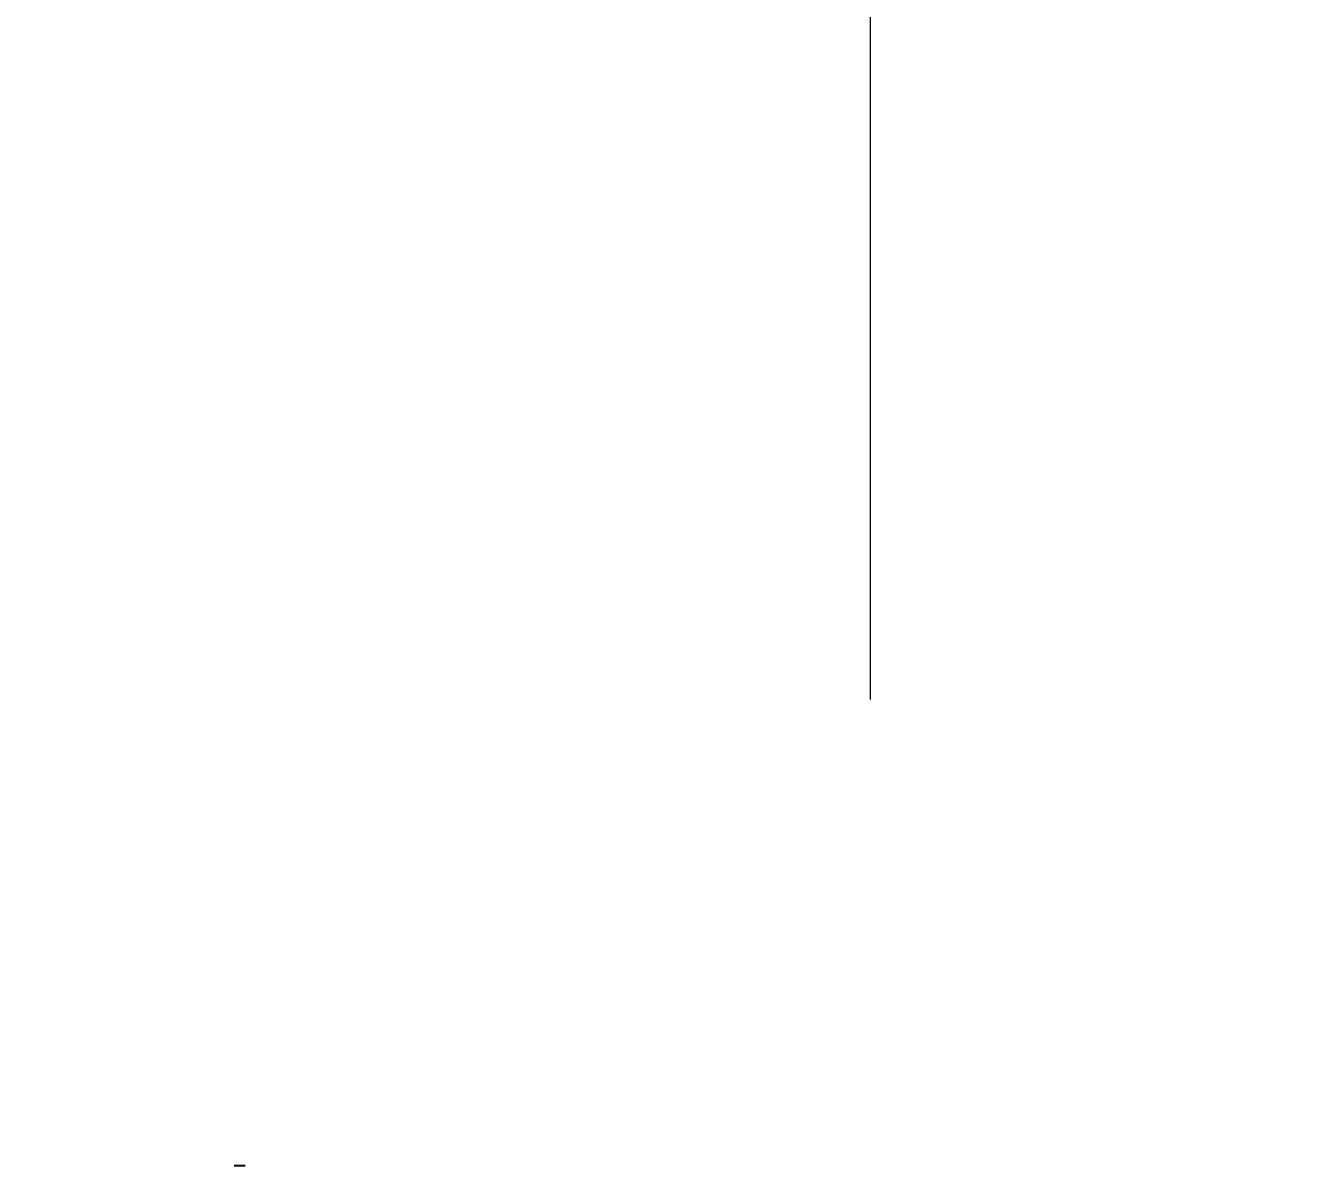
# Model space of a CAD drawing. Header units: centimetres. Extents: x 470464 to 524273, y 49611 to 59074.
# Drawn here: x 505228.6 to 505344.6, y 50289.1 to 50392.1 of the extents above; entities that cross this region are included whole.
import ezdxf

# ---------------------------------------------------------------- set-up
doc = ezdxf.new("R2010")
doc.units = ezdxf.units.CM
doc.header["$MEASUREMENT"] = 0
doc.layers.add('A-ANNO-REVC-01', color=1, linetype='Continuous', lineweight=15, true_color=0xff0000, plot=False)
doc.layers.add('S-COLS-STEL', color=3, linetype='Continuous', lineweight=9)
doc.layers.add('vinç', color=7, linetype='Continuous')
doc.styles.add('BARIŞ BABUR-3', font='arial.ttf')
doc.styles.add('TS-FREA-GENL', font='calibri.ttf', dxfattribs={"width": 0.7})
doc.dimstyles.new('AAA_A4 BVS STANDART', dxfattribs={"dimscale": 12, "dimtxt": 1.8, "dimasz": 1.6, "dimexe": 0.18, "dimexo": 0.0625, "dimgap": 0.09, "dimtad": 1, "dimtoh": 1, "dimdec": 0, "dimzin": 9, "dimdsep": 46, "dimtxsty": 'BARIŞ BABUR-3', "dimcen": 0.09, "dimclrd": 1, "dimclre": 1, "dimclrt": 2, "dimadec": 0, "dimazin": 0, "dimtfac": 1, "dimtdec": 0, "dimtofl": 0, "dimtmove": 0, "dimatfit": 3, "dimfxl": 1, "dimtolj": 1, "dimtzin": 0, "dimlwd": 9, "dimlwe": 9, "dimarcsym": 0})

# ---------------------------------------------------------------- blocks, each defined once
blk = doc.blocks.new('*D140')
at = {"layer": 'A-ANNO-REVC-01', "color": 1, "lineweight": 9, "transparency": 16777216}
for p, q in [((417986.46, 68765.86), (417986.46, 68408)), ((417929.46, 68476.75), (417929.46, 68408)), ((417973.66, 68409.44), (417942.26, 68409.44))]:
    blk.add_line(p, q, dxfattribs=at)
at = {"layer": 'A-ANNO-REVC-01', "color": 1, "transparency": 16777216}
for points in [[(417942.26, 68411.58), (417942.26, 68407.31), (417929.46, 68409.44)], [(417973.66, 68411.58), (417973.66, 68407.31), (417986.46, 68409.44)]]:
    blk.add_solid(points, dxfattribs=at)
at = {"layer": 'Defpoints', "color": 0, "transparency": 16777216}
for p in [(417986.46, 68766.36), (417929.46, 68477.25), (417929.46, 68409.44)]:
    blk.add_point(p, dxfattribs=at)
at = {"layer": 'A-ANNO-REVC-01', "color": 2, "transparency": 16777216, "insert": (417957.96, 68417.49), "char_height": 14.4, "attachment_point": 5, "style": 'BARIŞ BABUR-3'}
blk.add_mtext('\\A1;57', dxfattribs=at)
blk = doc.blocks.new('dfdskytjhtdfxzgresdjkyu')
at = {"color": 2, "linetype": 'Continuous', "lineweight": 25}
blk.add_line((417928.96, 68970.33), (417929.96, 68970.33), dxfattribs=at)
blk = doc.blocks.new('DHSETSRDJFDS')
at = {"layer": 'A-ANNO-REVC-01', "color": 6}
dim = blk.add_linear_dim(base=(417929.46, 68409.44), p1=(417986.46, 68766.36), p2=(417929.46, 68477.25), dimstyle='AAA_A4 BVS STANDART', override={"dimscale": 8}, dxfattribs=at)
dim.commit()
dim.dimension.update_dxf_attribs({"geometry": '*D140', "text_midpoint": (417957.96, 68417.49)})
at = {"layer": 'S-COLS-STEL', "color": 2, "insert": (417308.56, 68522.93), "char_height": 25, "width": 1441.5655, "attachment_point": 4, "style": 'TS-FREA-GENL', "bg_fill": 2}
blk.add_mtext('ÇKGKV 1,5 TON', dxfattribs=at)
at = {"layer": 'vinç', "color": 2}
blk.add_blockref('dfdskytjhtdfxzgresdjkyu', (0, -461.23), dxfattribs=at)

msp = doc.modelspace()

# ---------------------------------------------------------------- block references
at = {"layer": 'vinç', "color": 0}
msp.add_blockref('DHSETSRDJFDS', (87318.43, -18220.05), dxfattribs=at)

doc.saveas('drawing.dxf')
